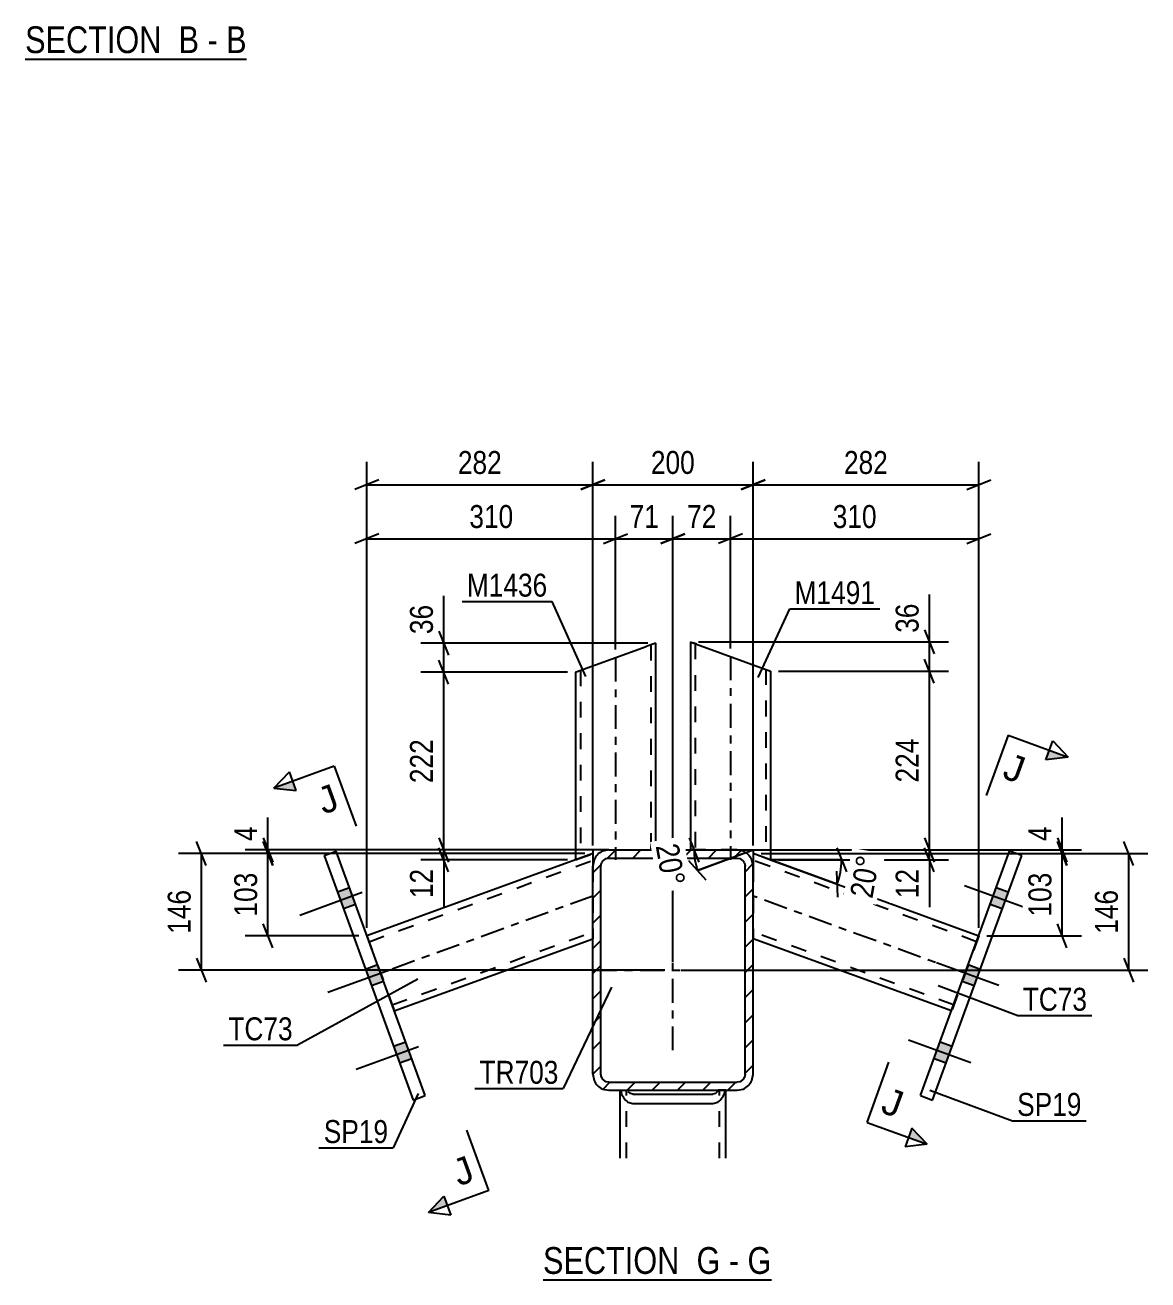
# Model space of a CAD drawing. Header units: millimetres. Extents: x -170 to 1019, y -677 to 164.
# Drawn here: x 364.2 to 504.4, y -462.5 to -305.8 of the extents above; entities that cross this region are included whole.
import ezdxf

# ---------------------------------------------------------------- set-up
doc = ezdxf.new("R2010")
doc.units = ezdxf.units.MM
doc.linetypes.add('DXK_LINE_DOT2', pattern=[3.9198, 1.9599, -1.9599])
doc.linetypes.add('DXK_LINE_DOT3', pattern=[5.9187, 2.979, -0.9799, 0.9799, -0.9799])
doc.styles.add('Arial', font='ARIAL.TTF', dxfattribs={"height": 0.2})
doc.styles.add('Arial Narrow', font='ARIALN.TTF', dxfattribs={"height": 0.2})

# ---------------------------------------------------------------- blocks, each defined once
blk = doc.blocks.new('Unknown-570387359-19 - 2317')
at = {"color": 6, "linetype": 'Continuous'}
blk.add_line((428.87, -462.48), (457.38, -462.48), dxfattribs=at)
at = {"color": 0, "linetype": 'Continuous'}
for points in [[(446.98, -461.73), (446.98, -458.23), (428.87, -458.23), (428.87, -461.73)], [(451.02, -461.73), (451.02, -458.23), (448.03, -458.23), (448.03, -461.73)], [(453.34, -461.73), (453.34, -458.23), (452.07, -458.23), (452.07, -461.73)], [(457.38, -461.73), (457.38, -458.23), (454.39, -458.23), (454.39, -461.73)]]:
    blk.add_wipeout(points, dxfattribs=at)
at = {"color": 7, "linetype": 'Continuous', "style": 'Arial Narrow'}
for s, p in [('SECTION ', (428.87, -461.73)), ('G', (448.03, -461.73)), ('G', (454.39, -461.73)), ('-', (452.07, -461.73))]:
    blk.add_text(s, height=3.34, dxfattribs=at).set_placement(p)
blk = doc.blocks.new('Unknown-570387359-13 - 6343')
at = {"color": 6, "linetype": 'Continuous'}
blk.add_line((364.22, -310.04), (391.86, -310.04), dxfattribs=at)
at = {"color": 0, "linetype": 'Continuous'}
for points in [[(382.32, -309.29), (382.32, -305.79), (364.22, -305.79), (364.22, -309.29)], [(385.93, -309.29), (385.93, -305.79), (383.37, -305.79), (383.37, -309.29)], [(388.26, -309.29), (388.26, -305.79), (386.98, -305.79), (386.98, -309.29)], [(391.86, -309.29), (391.86, -305.79), (389.31, -305.79), (389.31, -309.29)]]:
    blk.add_wipeout(points, dxfattribs=at)
at = {"color": 7, "linetype": 'Continuous', "style": 'Arial Narrow'}
for s, p in [('SECTION ', (364.22, -309.29)), ('B', (383.37, -309.29)), ('B', (389.31, -309.29)), ('-', (386.98, -309.29))]:
    blk.add_text(s, height=3.34, dxfattribs=at).set_placement(p)
blk = doc.blocks.new('Part-570387359-2412 - 2317')
at = {"color": 2, "linetype": 'Continuous'}
for p, q in [((438.48, -447.28), (438.48, -438.8)), ((438.57, -438.8), (438.6, -439.01)), ((439.51, -438.95), (439.44, -438.8)), ((439.46, -440.28), (440.08, -440.46)), ((439.77, -439.2), (439.51, -438.95)), ((440.08, -439.29), (439.77, -439.2)), ((440.08, -439.29), (450.08, -439.29)), ((450.38, -439.2), (450.08, -439.29)), ((450.08, -440.46), (450.69, -440.28)), ((450.64, -438.95), (450.38, -439.2)), ((450.71, -438.8), (450.64, -438.95)), ((451.55, -439.01), (451.58, -438.8)), ((451.68, -447.28), (451.68, -438.8)), ((440.08, -440.46), (450.08, -440.46))]:
    blk.add_line(p, q, dxfattribs=at)
at = {"color": 7, "linetype": 'DXK_LINE_DOT2'}
for p, q in [((438.48, -438.8), (438.57, -438.8)), ((438.57, -438.8), (439.44, -438.8)), ((439.28, -447.28), (439.28, -438.8)), ((451.68, -438.8), (450.71, -438.8)), ((450.88, -447.28), (450.88, -438.8))]:
    blk.add_line(p, q, dxfattribs=at)
at = {"color": 2, "linetype": 'Continuous'}
for centre, start, end in [((440.67, -438.52), 193.2949, 235.5336), ((449.48, -438.52), 304.4664, 346.7051)]:
    blk.add_arc(centre, 2.13, start, end, dxfattribs=at)
blk = doc.blocks.new('Part-570387359-2361 - 2317')
at = {"color": 2, "linetype": 'Continuous'}
for p, q in [((432.93, -410.02), (406.88, -419.5)), ((435.08, -409.24), (435.08, -410.8)), ((410.3, -428.9), (435.08, -419.88))]:
    blk.add_line(p, q, dxfattribs=at)
at = {"color": 7, "linetype": 'DXK_LINE_DOT2'}
for p, q in [((407.16, -420.25), (435.08, -410.09)), ((432.93, -410.02), (435.08, -409.24)), ((435.08, -410.8), (435.08, -419.88)), ((406.88, -419.5), (410.3, -428.9)), ((410.03, -428.15), (435.08, -419.03))]:
    blk.add_line(p, q, dxfattribs=at)
at = {"color": 7, "linetype": 'DXK_LINE_DOT3'}
blk.add_line((435.08, -414.56), (408.59, -424.2), dxfattribs=at)
blk = doc.blocks.new('Part-570387359-2330 - 2317')
at = {"color": 2, "linetype": 'Continuous'}
for p, q in [((401.53, -409.48), (403.04, -408.93)), ((414.15, -439.47), (403.04, -408.93)), ((401.53, -409.48), (412.65, -440.02)), ((412.65, -440.02), (414.15, -439.47))]:
    blk.add_line(p, q, dxfattribs=at)
blk = doc.blocks.new('Part-570387359-2387 - 2317')
at = {"color": 2, "linetype": 'Continuous'}
for p, q in [((476, -439.47), (487.11, -408.93)), ((488.62, -409.48), (487.11, -408.93)), ((477.5, -440.02), (488.62, -409.48)), ((476, -439.47), (477.5, -440.02))]:
    blk.add_line(p, q, dxfattribs=at)
blk = doc.blocks.new('Bolt-570387359-2331 - 2317')
at = {"linetype": 'Continuous'}
for points in [[(405.47, -415.6), (404.71, -413.53), (403.21, -414.08), (403.96, -416.15)], [(405.47, -415.6), (404.71, -413.53), (403.21, -414.08), (403.96, -416.15)], [(405.47, -415.6), (404.71, -413.53), (403.21, -414.08), (403.96, -416.15)], [(408.97, -425.23), (408.22, -423.16), (406.71, -423.71), (407.47, -425.78)], [(408.97, -425.23), (408.22, -423.16), (406.71, -423.71), (407.47, -425.78)], [(412.48, -434.86), (411.72, -432.8), (410.22, -433.34), (410.97, -435.41)], [(412.48, -434.86), (411.72, -432.8), (410.22, -433.34), (410.97, -435.41)], [(412.48, -434.86), (411.72, -432.8), (410.22, -433.34), (410.97, -435.41)]]:
    blk.add_hatch(color=1, dxfattribs=at).paths.add_polyline_path(points)
at = {"color": 1, "linetype": 'Continuous'}
for p, q in [((404.71, -413.53), (403.21, -414.08)), ((404.71, -413.53), (403.21, -414.08)), ((404.71, -413.53), (403.21, -414.08)), ((406.31, -414.12), (398.51, -416.96)), ((406.31, -414.12), (398.51, -416.96)), ((406.31, -414.12), (398.51, -416.96)), ((405.47, -415.6), (403.96, -416.15)), ((405.47, -415.6), (403.96, -416.15)), ((405.47, -415.6), (403.96, -416.15)), ((409.82, -423.75), (402.02, -426.59)), ((409.82, -423.75), (402.02, -426.59)), ((408.22, -423.16), (406.71, -423.71)), ((408.22, -423.16), (406.71, -423.71)), ((408.97, -425.23), (407.47, -425.78)), ((408.97, -425.23), (407.47, -425.78)), ((413.32, -433.39), (405.52, -436.22)), ((413.32, -433.39), (405.52, -436.22)), ((413.32, -433.39), (405.52, -436.22)), ((411.72, -432.8), (410.22, -433.34)), ((411.72, -432.8), (410.22, -433.34)), ((411.72, -432.8), (410.22, -433.34)), ((412.48, -434.86), (410.97, -435.41)), ((412.48, -434.86), (410.97, -435.41)), ((412.48, -434.86), (410.97, -435.41))]:
    blk.add_line(p, q, dxfattribs=at)
blk = doc.blocks.new('Part-570387359-2516 - 2317')
at = {"color": 2, "linetype": 'Continuous'}
for p, q in [((447.27, -382.81), (447.27, -408.8)), ((447.27, -382.81), (447.37, -382.84)), ((447.37, -382.84), (448.02, -383.08)), ((448.02, -383.08), (457.27, -386.45)), ((457.27, -386.45), (457.27, -410.04)), ((453.08, -408.8), (455.08, -408.8)), ((455.08, -408.8), (455.08, -409.24)), ((457.18, -410.01), (455.08, -409.24)), ((457.27, -410.04), (457.18, -410.01))]:
    blk.add_line(p, q, dxfattribs=at)
at = {"color": 7, "linetype": 'DXK_LINE_DOT2'}
for p, q in [((447.27, -382.81), (447.27, -382.81)), ((448.02, -383.08), (447.63, -382.93)), ((447.87, -383.03), (447.87, -408.8)), ((447.87, -383.03), (447.92, -383.04)), ((456.67, -386.23), (456.67, -409.82)), ((453.08, -408.8), (447.27, -408.8))]:
    blk.add_line(p, q, dxfattribs=at)
at = {"color": 7, "linetype": 'DXK_LINE_DOT3'}
blk.add_line((452.27, -384.63), (452.27, -410.04), dxfattribs=at)
blk = doc.blocks.new('Part-570387359-2392 - 2317')
at = {"color": 2, "linetype": 'Continuous'}
for p, q in [((455.08, -409.24), (455.08, -410.8)), ((457.27, -410.04), (483.27, -419.5)), ((479.85, -428.9), (455.08, -419.88))]:
    blk.add_line(p, q, dxfattribs=at)
at = {"color": 7, "linetype": 'DXK_LINE_DOT2'}
for p, q in [((457.27, -410.04), (455.08, -409.24)), ((455.08, -409.24), (455.08, -409.74)), ((482.99, -420.25), (455.08, -410.09)), ((455.08, -410.8), (455.08, -419.88)), ((480.12, -428.15), (455.08, -419.03)), ((483.27, -419.5), (479.85, -428.9))]:
    blk.add_line(p, q, dxfattribs=at)
at = {"color": 7, "linetype": 'DXK_LINE_DOT3'}
blk.add_line((481.56, -424.2), (455.08, -414.56), dxfattribs=at)
blk = doc.blocks.new('Part-570387359-2481 - 2317')
at = {"linetype": 'Continuous'}
h = blk.add_hatch(dxfattribs=at)
h.set_pattern_fill('', scale=0.7, style=0, pattern_type=0)
h.set_pattern_definition([(45, (435.0753, -436.8037), (-1.57154, 1.57154), [])])
h.paths.add_polyline_path([(435.08, -410.8), (435.08, -436.8), (435.23, -437.57), (435.66, -438.22), (436.31, -438.65), (437.08, -438.8), (453.08, -438.8), (453.84, -438.65), (454.49, -438.22), (454.92, -437.57), (455.08, -436.8), (455.08, -410.8), (454.92, -410.04), (454.49, -409.39), (453.84, -408.96), (453.08, -408.8), (437.08, -408.8), (436.31, -408.96), (435.66, -409.39), (435.23, -410.04)])
h.paths.add_polyline_path([(436.37, -410.1), (436.69, -409.88), (437.08, -409.8), (453.08, -409.8), (453.46, -409.88), (453.78, -410.1), (454, -410.42), (454.08, -410.8), (454.08, -436.8), (454, -437.19), (453.78, -437.51), (453.46, -437.73), (453.08, -437.8), (437.08, -437.8), (436.69, -437.73), (436.37, -437.51), (436.15, -437.19), (436.08, -436.8), (436.08, -410.8), (436.15, -410.42)])
at = {"color": 2, "linetype": 'Continuous'}
for p, q in [((437.08, -408.8), (436.31, -408.96)), ((437.08, -408.8), (453.08, -408.8)), ((453.84, -408.96), (453.08, -408.8)), ((435.23, -410.04), (435.08, -410.8)), ((436.08, -410.8), (436.15, -410.42)), ((436.69, -409.88), (437.08, -409.8)), ((437.08, -409.8), (453.08, -409.8)), ((453.08, -409.8), (453.46, -409.88)), ((454, -410.42), (454.08, -410.8)), ((455.08, -410.8), (454.92, -410.04)), ((435.08, -436.8), (435.08, -410.8)), ((436.08, -436.8), (436.08, -410.8)), ((454.08, -436.8), (454.08, -410.8)), ((455.08, -436.8), (455.08, -410.8)), ((435.08, -436.8), (435.23, -437.57)), ((436.15, -437.19), (436.08, -436.8)), ((454.08, -436.8), (454, -437.19)), ((454.92, -437.57), (455.08, -436.8)), ((436.31, -438.65), (437.08, -438.8)), ((437.08, -437.8), (436.69, -437.73)), ((437.08, -437.8), (453.08, -437.8)), ((453.46, -437.73), (453.08, -437.8)), ((453.08, -438.8), (453.84, -438.65)), ((437.08, -438.8), (453.08, -438.8))]:
    blk.add_line(p, q, dxfattribs=at)
at = {"color": 7, "linetype": 'DXK_LINE_DOT3'}
for p, q in [((445.08, -433.8), (445.08, -413.8)), ((435.08, -423.8), (455.08, -423.8))]:
    blk.add_line(p, q, dxfattribs=at)
at = {"color": 2, "linetype": 'Continuous'}
for centre, radius, start, end in [((437.08, -410.8), 2, 112.5, 157.5), ((453.08, -410.8), 2, 22.5, 67.5), ((437.08, -410.8), 1, 112.5, 157.5), ((453.08, -410.8), 1, 22.5, 67.5), ((437.08, -436.8), 2, 202.5, 247.5), ((437.08, -436.8), 1, 202.5, 247.5), ((453.08, -436.8), 1, 292.5, 337.5), ((453.08, -436.8), 2, 292.5, 337.5)]:
    blk.add_arc(centre, radius, start, end, dxfattribs=at)
blk = doc.blocks.new('Bolt-570387359-2486 - 2317')
at = {"linetype": 'Continuous'}
for points in [[(486.19, -416.15), (486.94, -414.08), (485.44, -413.53), (484.69, -415.6)], [(486.19, -416.15), (486.94, -414.08), (485.44, -413.53), (484.69, -415.6)], [(486.19, -416.15), (486.94, -414.08), (485.44, -413.53), (484.69, -415.6)], [(482.68, -425.78), (483.44, -423.71), (481.93, -423.16), (481.18, -425.23)], [(482.68, -425.78), (483.44, -423.71), (481.93, -423.16), (481.18, -425.23)], [(479.18, -435.41), (479.93, -433.34), (478.43, -432.8), (477.67, -434.86)], [(479.18, -435.41), (479.93, -433.34), (478.43, -432.8), (477.67, -434.86)], [(479.18, -435.41), (479.93, -433.34), (478.43, -432.8), (477.67, -434.86)]]:
    blk.add_hatch(color=1, dxfattribs=at).paths.add_polyline_path(points)
at = {"color": 1, "linetype": 'Continuous'}
for p, q in [((489.29, -416.11), (481.49, -413.27)), ((489.29, -416.11), (481.49, -413.27)), ((489.29, -416.11), (481.49, -413.27)), ((486.94, -414.08), (485.44, -413.53)), ((486.94, -414.08), (485.44, -413.53)), ((486.94, -414.08), (485.44, -413.53)), ((486.19, -416.15), (484.69, -415.6)), ((486.19, -416.15), (484.69, -415.6)), ((486.19, -416.15), (484.69, -415.6)), ((485.78, -425.74), (477.99, -422.9)), ((485.78, -425.74), (477.99, -422.9)), ((483.44, -423.71), (481.93, -423.16)), ((483.44, -423.71), (481.93, -423.16)), ((482.68, -425.78), (481.18, -425.23)), ((482.68, -425.78), (481.18, -425.23)), ((482.28, -435.37), (474.48, -432.53)), ((482.28, -435.37), (474.48, -432.53)), ((482.28, -435.37), (474.48, -432.53)), ((479.93, -433.34), (478.43, -432.8)), ((479.93, -433.34), (478.43, -432.8)), ((479.93, -433.34), (478.43, -432.8)), ((479.18, -435.41), (477.67, -434.86)), ((479.18, -435.41), (477.67, -434.86)), ((479.18, -435.41), (477.67, -434.86))]:
    blk.add_line(p, q, dxfattribs=at)
blk = doc.blocks.new('Part-570387359-2509 - 2317')
at = {"color": 2, "linetype": 'Continuous'}
for p, q in [((433.02, -386.57), (441.73, -383.4)), ((442.93, -382.97), (441.73, -383.4)), ((442.93, -408.8), (442.93, -382.97)), ((432.93, -386.61), (433.02, -386.57)), ((432.93, -386.61), (432.93, -410.02)), ((437.08, -408.8), (435.08, -408.8)), ((435.08, -408.8), (435.08, -409.24)), ((435.08, -409.24), (432.93, -410.02))]:
    blk.add_line(p, q, dxfattribs=at)
at = {"color": 7, "linetype": 'DXK_LINE_DOT2'}
for p, q in [((442.33, -383.18), (442.33, -408.8)), ((433.53, -386.39), (433.58, -386.37)), ((433.53, -386.39), (433.53, -409.8)), ((437.08, -408.8), (442.93, -408.8))]:
    blk.add_line(p, q, dxfattribs=at)
at = {"color": 7, "linetype": 'DXK_LINE_DOT3'}
blk.add_line((437.93, -384.79), (437.93, -410.02), dxfattribs=at)
blk = doc.blocks.new('StraightDimension-570387359-2540 - 2317')
at = {"color": 7, "linetype": 'Continuous'}
for p, q in [((477.7, -387.95), (476.5, -384.95)), ((458.27, -386.45), (479.5, -386.45)), ((477.1, -408.8), (477.1, -386.45)), ((476.5, -407.3), (477.7, -410.3)), ((453.68, -408.8), (479.5, -408.8))]:
    blk.add_line(p, q, dxfattribs=at)
at = {"color": 0}
blk.add_wipeout([(476.35, -394.28), (472.15, -394.28), (472.15, -400.97), (476.35, -400.97)], dxfattribs=at)
at = {"color": 3, "style": 'Arial Narrow'}
blk.add_text('224', height=2.863, rotation=90.0002, dxfattribs=at).set_placement((475.75, -400.37))
blk = doc.blocks.new('StraightDimension-570387359-2832 - 2317')
at = {"color": 7, "linetype": 'Continuous'}
for p, q in [((415.87, -381.47), (417.07, -384.47)), ((441.93, -382.97), (413.62, -382.97)), ((416.47, -386.61), (416.47, -382.97)), ((417.07, -388.11), (415.87, -385.11)), ((431.91, -386.61), (413.62, -386.61))]:
    blk.add_line(p, q, dxfattribs=at)
at = {"color": 0}
blk.add_wipeout([(415.72, -377.58), (411.52, -377.58), (411.52, -382.44), (415.72, -382.44)], dxfattribs=at)
at = {"color": 7, "linetype": 'Continuous'}
blk.add_line((416.47, -382.97), (416.47, -377.06), dxfattribs=at)
blk.add_line((416.47, -382.97), (416.47, -377.06), dxfattribs=at)
at = {"color": 3, "style": 'Arial Narrow'}
blk.add_text('36', height=2.863, rotation=90.0002, dxfattribs=at).set_placement((415.12, -381.84))
blk = doc.blocks.new('StraightDimension-570387359-2788 - 2317')
at = {"color": 7, "linetype": 'Continuous'}
for p, q in [((415.87, -407.3), (417.07, -410.3)), ((436.48, -408.8), (413.62, -408.8)), ((417.07, -411.53), (415.87, -408.53)), ((416.47, -410.03), (416.47, -408.8)), ((431.91, -410.03), (413.62, -410.03))]:
    blk.add_line(p, q, dxfattribs=at)
at = {"color": 0}
blk.add_wipeout([(415.72, -410.55), (411.52, -410.55), (411.52, -415.41), (415.72, -415.41)], dxfattribs=at)
at = {"color": 7, "linetype": 'Continuous'}
blk.add_line((416.47, -410.03), (416.47, -415.93), dxfattribs=at)
blk.add_line((416.47, -410.03), (416.47, -415.93), dxfattribs=at)
at = {"color": 3, "style": 'Arial Narrow'}
blk.add_text('12', height=2.863, rotation=90.0002, dxfattribs=at).set_placement((415.12, -414.81))
blk = doc.blocks.new('StraightDimension-570387359-2762 - 2317')
at = {"color": 7, "linetype": 'Continuous'}
for p, q in [((445.08, -422.8), (445.08, -367.09)), ((452.27, -383.63), (452.27, -367.09)), ((443.58, -370.54), (446.58, -369.34)), ((453.77, -369.34), (450.77, -370.54)), ((445.08, -369.94), (452.27, -369.94))]:
    blk.add_line(p, q, dxfattribs=at)
at = {"color": 0}
blk.add_wipeout([(451.1, -369.19), (451.1, -364.99), (446.25, -364.99), (446.25, -369.19)], dxfattribs=at)
at = {"color": 3, "style": 'Arial Narrow'}
blk.add_text('72', height=2.863, dxfattribs=at).set_placement((446.85, -368.59))
blk = doc.blocks.new('StraightDimension-570387359-19655 - 2317')
at = {"color": 7, "linetype": 'Continuous'}
for p, q in [((493.07, -407.74), (494.27, -410.74)), ((456.08, -409.24), (496.07, -409.24)), ((493.67, -419.5), (493.67, -409.24)), ((494.27, -421), (493.07, -418)), ((484.27, -419.5), (496.07, -419.5))]:
    blk.add_line(p, q, dxfattribs=at)
at = {"color": 0}
blk.add_wipeout([(492.92, -411.03), (488.72, -411.03), (488.72, -417.71), (492.92, -417.71)], dxfattribs=at)
at = {"color": 3, "style": 'Arial Narrow'}
blk.add_text('103', height=2.863, rotation=90.0002, dxfattribs=at).set_placement((492.32, -417.11))
blk = doc.blocks.new('StraightDimension-570387359-19654 - 2317')
at = {"color": 7, "linetype": 'Continuous'}
for p, q in [((493.07, -407.3), (494.27, -410.3)), ((453.68, -408.8), (496.07, -408.8)), ((494.27, -410.74), (493.07, -407.74)), ((493.67, -409.24), (493.67, -408.8)), ((456.08, -409.24), (496.07, -409.24))]:
    blk.add_line(p, q, dxfattribs=at)
at = {"color": 0}
blk.add_wipeout([(492.92, -405.25), (488.72, -405.25), (488.72, -408.28), (492.92, -408.28)], dxfattribs=at)
at = {"color": 7, "linetype": 'Continuous'}
blk.add_line((493.67, -408.8), (493.67, -404.73), dxfattribs=at)
blk.add_line((493.67, -408.8), (493.67, -404.73), dxfattribs=at)
at = {"color": 3, "style": 'Arial Narrow'}
blk.add_text('4', height=2.86, rotation=90.0002, dxfattribs=at).set_placement((492.32, -407.68))
blk = doc.blocks.new('StraightDimension-570387359-2808 - 2317')
at = {"color": 7, "linetype": 'Continuous'}
for p, q in [((417.07, -388.11), (415.87, -385.11)), ((431.91, -386.61), (413.62, -386.61)), ((416.47, -408.8), (416.47, -386.61)), ((415.87, -407.3), (417.07, -410.3)), ((436.48, -408.8), (413.62, -408.8))]:
    blk.add_line(p, q, dxfattribs=at)
at = {"color": 0}
blk.add_wipeout([(415.72, -394.37), (411.52, -394.37), (411.52, -401.05), (415.72, -401.05)], dxfattribs=at)
at = {"color": 3, "style": 'Arial Narrow'}
blk.add_text('222', height=2.863, rotation=90.0002, dxfattribs=at).set_placement((415.12, -400.45))
blk = doc.blocks.new('StraightDimension-570387359-2744 - 2317')
at = {"color": 7, "linetype": 'Continuous'}
for p, q in [((437.93, -383.78), (437.93, -367.09)), ((445.08, -422.8), (445.08, -367.09)), ((436.43, -370.54), (439.43, -369.34)), ((446.58, -369.34), (443.58, -370.54)), ((437.93, -369.94), (445.08, -369.94))]:
    blk.add_line(p, q, dxfattribs=at)
at = {"color": 0}
blk.add_wipeout([(443.93, -369.19), (443.93, -364.99), (439.07, -364.99), (439.07, -369.19)], dxfattribs=at)
at = {"color": 3, "style": 'Arial Narrow'}
blk.add_text('71', height=2.863, dxfattribs=at).set_placement((439.67, -368.59))
blk = doc.blocks.new('StraightDimension-570387359-19690 - 2317')
at = {"color": 7, "linetype": 'Continuous'}
for p, q in [((386.83, -410.74), (385.63, -407.74)), ((434.08, -409.24), (383.38, -409.24)), ((386.23, -423.8), (386.23, -409.24)), ((385.63, -422.3), (386.83, -425.3)), ((444.08, -423.8), (383.38, -423.8))]:
    blk.add_line(p, q, dxfattribs=at)
at = {"color": 0}
blk.add_wipeout([(385.48, -413.18), (381.28, -413.18), (381.28, -419.86), (385.48, -419.86)], dxfattribs=at)
at = {"color": 3, "style": 'Arial Narrow'}
blk.add_text('146', height=2.863, rotation=90.0002, dxfattribs=at).set_placement((384.88, -419.26))
blk = doc.blocks.new('StraightDimension-570387359-2519 - 2317')
at = {"color": 7, "linetype": 'Continuous'}
for p, q in [((476.5, -407.3), (477.7, -410.3)), ((453.68, -408.8), (479.5, -408.8)), ((477.7, -411.54), (476.5, -408.54)), ((477.1, -410.04), (477.1, -408.8)), ((458.27, -410.04), (479.5, -410.04))]:
    blk.add_line(p, q, dxfattribs=at)
at = {"color": 0}
blk.add_wipeout([(476.35, -410.56), (472.15, -410.56), (472.15, -415.42), (476.35, -415.42)], dxfattribs=at)
at = {"color": 7, "linetype": 'Continuous'}
blk.add_line((477.1, -410.04), (477.1, -415.95), dxfattribs=at)
blk.add_line((477.1, -410.04), (477.1, -415.95), dxfattribs=at)
at = {"color": 3, "style": 'Arial Narrow'}
blk.add_text('12', height=2.863, rotation=90.0002, dxfattribs=at).set_placement((475.75, -414.82))
blk = doc.blocks.new('StraightDimension-570387359-2629 - 2317')
at = {"color": 7, "linetype": 'Continuous'}
for p, q in [((393.93, -407.3), (395.13, -410.3)), ((436.48, -408.8), (391.68, -408.8)), ((395.13, -410.74), (393.93, -407.74)), ((394.53, -409.24), (394.53, -408.8)), ((434.08, -409.24), (391.68, -409.24))]:
    blk.add_line(p, q, dxfattribs=at)
at = {"color": 0}
blk.add_wipeout([(393.78, -405.25), (389.58, -405.25), (389.58, -408.28), (393.78, -408.28)], dxfattribs=at)
at = {"color": 7, "linetype": 'Continuous'}
blk.add_line((394.53, -408.8), (394.53, -404.73), dxfattribs=at)
blk.add_line((394.53, -408.8), (394.53, -404.73), dxfattribs=at)
at = {"color": 3, "style": 'Arial Narrow'}
blk.add_text('4', height=2.86, rotation=90.0002, dxfattribs=at).set_placement((393.18, -407.68))
blk = doc.blocks.new('StraightDimension-570387359-2565 - 2317')
at = {"color": 7, "linetype": 'Continuous'}
for p, q in [((476.5, -381.31), (477.7, -384.31)), ((448.27, -382.81), (479.5, -382.81)), ((477.1, -386.45), (477.1, -382.81)), ((477.7, -387.95), (476.5, -384.95)), ((458.27, -386.45), (479.5, -386.45))]:
    blk.add_line(p, q, dxfattribs=at)
at = {"color": 0}
blk.add_wipeout([(476.35, -377.43), (472.15, -377.43), (472.15, -382.28), (476.35, -382.28)], dxfattribs=at)
at = {"color": 7, "linetype": 'Continuous'}
blk.add_line((477.1, -382.81), (477.1, -376.9), dxfattribs=at)
blk.add_line((477.1, -382.81), (477.1, -376.9), dxfattribs=at)
at = {"color": 3, "style": 'Arial Narrow'}
blk.add_text('36', height=2.863, rotation=90.0002, dxfattribs=at).set_placement((475.75, -381.68))
blk = doc.blocks.new('StraightDimension-570387359-2778 - 2317')
at = {"color": 7, "linetype": 'Continuous'}
for p, q in [((452.27, -383.63), (452.27, -367.09)), ((483.27, -418.5), (483.27, -367.09)), ((453.77, -369.34), (450.77, -370.54)), ((481.77, -370.54), (484.77, -369.34)), ((452.27, -369.94), (483.27, -369.94))]:
    blk.add_line(p, q, dxfattribs=at)
at = {"color": 0}
blk.add_wipeout([(471.11, -369.19), (471.11, -364.99), (464.43, -364.99), (464.43, -369.19)], dxfattribs=at)
at = {"color": 3, "style": 'Arial Narrow'}
blk.add_text('310', height=2.863, dxfattribs=at).set_placement((465.03, -368.59))
blk = doc.blocks.new('StraightDimension-570387359-2586 - 2317')
at = {"color": 7, "linetype": 'Continuous'}
for p, q in [((455.08, -408.24), (455.08, -360.34)), ((483.27, -418.5), (483.27, -360.34)), ((456.58, -362.59), (453.58, -363.79)), ((455.08, -363.19), (483.27, -363.19)), ((481.77, -363.79), (484.77, -362.59))]:
    blk.add_line(p, q, dxfattribs=at)
at = {"color": 0}
blk.add_wipeout([(472.51, -362.44), (472.51, -358.24), (465.83, -358.24), (465.83, -362.44)], dxfattribs=at)
at = {"color": 3, "style": 'Arial Narrow'}
blk.add_text('282', height=2.863, dxfattribs=at).set_placement((466.43, -361.84))
blk = doc.blocks.new('StraightDimension-570387359-2599 - 2317')
at = {"color": 7, "linetype": 'Continuous'}
for p, q in [((435.08, -408.24), (435.08, -360.34)), ((455.08, -408.24), (455.08, -360.34)), ((436.58, -362.59), (433.58, -363.79)), ((435.08, -363.19), (455.08, -363.19)), ((453.58, -363.79), (456.58, -362.59))]:
    blk.add_line(p, q, dxfattribs=at)
at = {"color": 0}
blk.add_wipeout([(448.42, -362.44), (448.42, -358.24), (441.73, -358.24), (441.73, -362.44)], dxfattribs=at)
at = {"color": 3, "style": 'Arial Narrow'}
blk.add_text('200', height=2.863, dxfattribs=at).set_placement((442.33, -361.84))
blk = doc.blocks.new('StraightDimension-570387359-2615 - 2317')
at = {"color": 7, "linetype": 'Continuous'}
for p, q in [((406.88, -418.5), (406.88, -360.34)), ((435.08, -408.24), (435.08, -360.34)), ((408.38, -362.59), (405.38, -363.79)), ((406.88, -363.19), (435.08, -363.19)), ((433.58, -363.79), (436.58, -362.59))]:
    blk.add_line(p, q, dxfattribs=at)
at = {"color": 0}
blk.add_wipeout([(424.32, -362.44), (424.32, -358.24), (417.64, -358.24), (417.64, -362.44)], dxfattribs=at)
at = {"color": 3, "style": 'Arial Narrow'}
blk.add_text('282', height=2.863, dxfattribs=at).set_placement((418.24, -361.84))
blk = doc.blocks.new('StraightDimension-570387359-2648 - 2317')
at = {"color": 7, "linetype": 'Continuous'}
for p, q in [((393.93, -407.74), (395.13, -410.74)), ((434.08, -409.24), (391.68, -409.24)), ((394.53, -419.5), (394.53, -409.24)), ((395.13, -421), (393.93, -418)), ((405.88, -419.5), (391.68, -419.5))]:
    blk.add_line(p, q, dxfattribs=at)
at = {"color": 0}
blk.add_wipeout([(393.78, -411.03), (389.58, -411.03), (389.58, -417.71), (393.78, -417.71)], dxfattribs=at)
at = {"color": 3, "style": 'Arial Narrow'}
blk.add_text('103', height=2.863, rotation=90.0002, dxfattribs=at).set_placement((393.18, -417.11))
blk = doc.blocks.new('AngleDimension-570387359-2702 - 2317')
at = {"color": 7, "linetype": 'Continuous'}
for p, q in [((447.1, -407.3), (448.3, -410.3)), ((447.7, -408.8), (455.08, -408.8)), ((448.15, -411.35), (455.08, -408.8)), ((449.23, -412.55), (447.07, -410.15)), ((454.14, -409.15), (448.15, -411.35))]:
    blk.add_line(p, q, dxfattribs=at)
blk.add_arc((455.08, -408.8), 7.37, 180, 200.1707, dxfattribs=at)
at = {"color": 0}
blk.add_wipeout([(443.36, -414.17), (447.49, -413.43), (446.36, -407.07), (442.23, -407.81)], dxfattribs=at)
at = {"color": 3, "style": 'Arial Narrow'}
blk.add_text('20°', height=2.863, rotation=-79.9162, dxfattribs=at).set_placement((442.92, -408.29))
blk = doc.blocks.new('AngleDimension-570387359-2715 - 2317')
at = {"color": 7, "linetype": 'Continuous'}
for p, q in [((465.53, -408.54), (466.73, -411.54)), ((466.13, -410.04), (457.27, -410.04)), ((465.6, -413.07), (457.27, -410.04)), ((458.21, -410.38), (465.6, -413.07)), ((465.65, -414.68), (465.55, -411.45))]:
    blk.add_line(p, q, dxfattribs=at)
blk.add_arc((457.27, -410.04), 8.86, 340, 360, dxfattribs=at)
at = {"color": 0}
blk.add_wipeout([(471.58, -409.28), (467.45, -408.55), (466.32, -414.91), (470.46, -415.64)], dxfattribs=at)
at = {"color": 3, "style": 'Arial Narrow'}
blk.add_text('20°', height=2.863, rotation=80.0021, dxfattribs=at).set_placement((469.97, -414.95))
blk = doc.blocks.new('StraightDimension-570387359-2733 - 2317')
at = {"color": 7, "linetype": 'Continuous'}
for p, q in [((406.88, -418.5), (406.88, -367.09)), ((437.93, -383.78), (437.93, -367.09)), ((408.38, -369.34), (405.38, -370.54)), ((436.43, -370.54), (439.43, -369.34)), ((406.88, -369.94), (437.93, -369.94))]:
    blk.add_line(p, q, dxfattribs=at)
at = {"color": 0}
blk.add_wipeout([(425.75, -369.19), (425.75, -364.99), (419.07, -364.99), (419.07, -369.19)], dxfattribs=at)
at = {"color": 3, "style": 'Arial Narrow'}
blk.add_text('310', height=2.863, dxfattribs=at).set_placement((419.67, -368.59))
blk = doc.blocks.new('StraightDimension-570387359-19742 - 2317')
at = {"color": 7, "linetype": 'Continuous'}
for p, q in [((502.57, -410.74), (501.37, -407.74)), ((456.08, -409.24), (504.37, -409.24)), ((501.97, -423.8), (501.97, -409.24)), ((501.37, -422.3), (502.57, -425.3)), ((446.08, -423.8), (504.37, -423.8))]:
    blk.add_line(p, q, dxfattribs=at)
at = {"color": 0}
blk.add_wipeout([(501.22, -413.18), (497.02, -413.18), (497.02, -419.86), (501.22, -419.86)], dxfattribs=at)
at = {"color": 3, "style": 'Arial Narrow'}
blk.add_text('146', height=2.863, rotation=90.0002, dxfattribs=at).set_placement((500.62, -419.26))
blk = doc.blocks.new('Mark-570387359-2326 - 2317')
at = {"color": 0}
blk.add_wipeout([(409.54, -445.39), (409.54, -442.39), (401.5, -442.39), (401.5, -445.39)], dxfattribs=at)
blk.add_wipeout([(409.54, -445.39), (409.54, -442.39), (401.5, -442.39), (401.5, -445.39)], dxfattribs=at)
at = {"color": 30, "linetype": 'Continuous'}
for p in [(413.27, -439.19), (400.9, -445.99)]:
    blk.add_line(p, (410.14, -445.99), dxfattribs=at)
at = {"color": 3, "style": 'Arial Narrow'}
blk.add_text('SP19', height=2.863, dxfattribs=at).set_placement((401.5, -445.39))
blk = doc.blocks.new('Mark-570387359-2357 - 2317')
at = {"color": 0}
blk.add_wipeout([(397.63, -432.56), (397.63, -429.56), (389.59, -429.56), (389.59, -432.56)], dxfattribs=at)
blk.add_wipeout([(397.63, -432.56), (397.63, -429.56), (389.59, -429.56), (389.59, -432.56)], dxfattribs=at)
at = {"color": 30, "linetype": 'Continuous'}
for p in [(413.23, -424.92), (388.99, -433.16)]:
    blk.add_line(p, (398.23, -433.16), dxfattribs=at)
at = {"color": 3, "style": 'Arial Narrow'}
blk.add_text('TC73', height=2.863, dxfattribs=at).set_placement((389.59, -432.56))
blk = doc.blocks.new('Mark-570387359-2383 - 2317')
at = {"color": 0}
blk.add_wipeout([(496.08, -442), (496.08, -439), (488.05, -439), (488.05, -442)], dxfattribs=at)
blk.add_wipeout([(496.08, -442), (496.08, -439), (488.05, -439), (488.05, -442)], dxfattribs=at)
at = {"color": 30, "linetype": 'Continuous'}
for p, q in [((477.16, -438.8), (487.45, -442.6)), ((487.45, -442.6), (496.68, -442.6))]:
    blk.add_line(p, q, dxfattribs=at)
at = {"color": 3, "style": 'Arial Narrow'}
blk.add_text('SP19', height=2.863, dxfattribs=at).set_placement((488.05, -442))
blk = doc.blocks.new('Mark-570387359-2388 - 2317')
at = {"color": 0}
blk.add_wipeout([(496.79, -428.87), (496.79, -425.87), (488.75, -425.87), (488.75, -428.87)], dxfattribs=at)
blk.add_wipeout([(496.79, -428.87), (496.79, -425.87), (488.75, -425.87), (488.75, -428.87)], dxfattribs=at)
at = {"color": 30, "linetype": 'Continuous'}
for p, q in [((478.19, -425.72), (488.15, -429.47)), ((488.15, -429.47), (497.39, -429.47))]:
    blk.add_line(p, q, dxfattribs=at)
at = {"color": 3, "style": 'Arial Narrow'}
blk.add_text('TC73', height=2.863, dxfattribs=at).set_placement((488.75, -428.87))
blk = doc.blocks.new('Mark-570387359-2477 - 2317')
at = {"color": 0}
blk.add_wipeout([(430.8, -437.99), (430.8, -434.99), (420.94, -434.99), (420.94, -437.99)], dxfattribs=at)
blk.add_wipeout([(430.8, -437.99), (430.8, -434.99), (420.94, -434.99), (420.94, -437.99)], dxfattribs=at)
at = {"color": 30, "linetype": 'Continuous'}
for p in [(437.43, -425.92), (420.34, -438.59)]:
    blk.add_line(p, (431.4, -438.59), dxfattribs=at)
at = {"color": 3, "style": 'Arial Narrow'}
blk.add_text('TR703', height=2.863, dxfattribs=at).set_placement((420.94, -437.99))
blk = doc.blocks.new('Mark-570387359-2505 - 2317')
at = {"color": 0}
blk.add_wipeout([(429.41, -377.16), (429.41, -374.16), (419.36, -374.16), (419.36, -377.16)], dxfattribs=at)
blk.add_wipeout([(429.41, -377.16), (429.41, -374.16), (419.36, -374.16), (419.36, -377.16)], dxfattribs=at)
at = {"color": 30, "linetype": 'Continuous'}
for p in [(418.76, -377.76), (434.22, -387.14)]:
    blk.add_line(p, (430.01, -377.76), dxfattribs=at)
at = {"color": 3, "style": 'Arial Narrow'}
blk.add_text('M1436', height=2.863, dxfattribs=at).set_placement((419.36, -377.16))
blk = doc.blocks.new('SectionMark-570387359-2875 - 2317')
at = {"linetype": 'Continuous'}
for points in [[(397.63, -400.21), (398.06, -401.38), (395.28, -401.06)], [(416.49, -452.03), (416.92, -453.2), (414.57, -454.06)]]:
    blk.add_hatch(color=6, dxfattribs=at).paths.add_polyline_path(points)
at = {"color": 6, "linetype": 'Continuous'}
for p, q in [((395.28, -401.06), (397.2, -399.03)), ((398.06, -401.38), (397.2, -399.03)), ((395.28, -401.06), (398.06, -401.38)), ((414.57, -454.06), (416.49, -452.03)), ((416.49, -452.03), (417.34, -454.38)), ((417.34, -454.38), (414.57, -454.06))]:
    blk.add_line(p, q, dxfattribs=at)
at = {"color": 0, "linetype": 'Continuous'}
for points in [[(403.65, -403.6), (402.45, -400.31), (400.26, -401.11), (401.46, -404.4)], [(420.55, -450.02), (419.35, -446.73), (417.16, -447.53), (418.35, -450.82)]]:
    blk.add_wipeout(points, dxfattribs=at)
at = {"color": 6, "linetype": 'Continuous'}
for p, q in [((402.8, -398.33), (395.28, -401.06)), ((402.8, -398.33), (405.53, -405.84)), ((422.08, -451.32), (419.35, -443.8)), ((422.08, -451.32), (414.57, -454.06))]:
    blk.add_line(p, q, dxfattribs=at)
at = {"color": 3, "linetype": 'Continuous', "style": 'Arial'}
for p in [(401.46, -404.4), (418.35, -450.82)]:
    blk.add_text('J', height=3.34, rotation=20.002, dxfattribs=at).set_placement(p)
blk = doc.blocks.new('Mark-570387359-2512 - 2317')
at = {"color": 0}
blk.add_wipeout([(470.32, -378.1), (470.32, -375.1), (460.27, -375.1), (460.27, -378.1)], dxfattribs=at)
blk.add_wipeout([(470.32, -378.1), (470.32, -375.1), (460.27, -375.1), (460.27, -378.1)], dxfattribs=at)
at = {"color": 30, "linetype": 'Continuous'}
for p, q in [((455.72, -387.26), (459.67, -378.7)), ((459.67, -378.7), (470.92, -378.7))]:
    blk.add_line(p, q, dxfattribs=at)
at = {"color": 3, "style": 'Arial Narrow'}
blk.add_text('M1491', height=2.863, dxfattribs=at).set_placement((460.27, -378.1))
blk = doc.blocks.new('SectionMark-570387359-2873 - 2317')
at = {"linetype": 'Continuous'}
for points in [[(491.65, -397.53), (492.08, -396.36), (494.43, -397.21)], [(474.49, -444.69), (474.91, -443.52), (476.83, -445.55)]]:
    blk.add_hatch(color=6, dxfattribs=at).paths.add_polyline_path(points)
at = {"color": 6, "linetype": 'Continuous'}
for p, q in [((491.65, -397.53), (492.51, -395.18)), ((492.51, -395.18), (494.43, -397.21)), ((494.43, -397.21), (491.65, -397.53)), ((474.91, -443.52), (474.06, -445.87)), ((476.83, -445.55), (474.91, -443.52)), ((476.83, -445.55), (474.06, -445.87))]:
    blk.add_line(p, q, dxfattribs=at)
at = {"color": 0, "linetype": 'Continuous'}
for points in [[(488.25, -400.55), (489.44, -397.26), (487.25, -396.46), (486.05, -399.75)], [(473.05, -442.31), (474.25, -439.02), (472.05, -438.22), (470.86, -441.51)]]:
    blk.add_wipeout(points, dxfattribs=at)
at = {"color": 6, "linetype": 'Continuous'}
for p, q in [((486.91, -394.48), (484.17, -401.99)), ((486.91, -394.48), (494.43, -397.21)), ((469.32, -442.81), (472.05, -435.29)), ((469.32, -442.81), (476.83, -445.55))]:
    blk.add_line(p, q, dxfattribs=at)
at = {"color": 3, "linetype": 'Continuous', "style": 'Arial'}
for p in [(486.05, -399.75), (470.86, -441.51)]:
    blk.add_text('J', height=3.34, rotation=-20.002, dxfattribs=at).set_placement(p)

msp = doc.modelspace()

# ---------------------------------------------------------------- block references
for name in ['Unknown-570387359-13 - 6343', 'Part-570387359-2509 - 2317', 'Part-570387359-2516 - 2317', 'Part-570387359-2330 - 2317', 'Part-570387359-2481 - 2317', 'Part-570387359-2387 - 2317', 'Part-570387359-2361 - 2317', 'Part-570387359-2392 - 2317', 'Bolt-570387359-2331 - 2317', 'Bolt-570387359-2486 - 2317', 'Part-570387359-2412 - 2317', 'Unknown-570387359-19 - 2317']:
    msp.add_blockref(name, (0, 0))

# ---------------------------------------------------------------- next in the draw order: block references
for name in ['StraightDimension-570387359-2832 - 2317', 'StraightDimension-570387359-2540 - 2317', 'StraightDimension-570387359-2788 - 2317', 'Mark-570387359-2326 - 2317', 'Mark-570387359-2383 - 2317']:
    msp.add_blockref(name, (0, 0))

# ---------------------------------------------------------------- next in the draw order: block references
for name in ['StraightDimension-570387359-2762 - 2317', 'StraightDimension-570387359-2808 - 2317', 'StraightDimension-570387359-19655 - 2317']:
    msp.add_blockref(name, (0, 0))

# ---------------------------------------------------------------- next in the draw order: block references
for name in ['StraightDimension-570387359-2744 - 2317', 'StraightDimension-570387359-2565 - 2317', 'StraightDimension-570387359-19654 - 2317']:
    msp.add_blockref(name, (0, 0))

# ---------------------------------------------------------------- next in the draw order: block references
for name in ['StraightDimension-570387359-2519 - 2317', 'StraightDimension-570387359-19690 - 2317']:
    msp.add_blockref(name, (0, 0))

# ---------------------------------------------------------------- next in the draw order: block references
for name in ['StraightDimension-570387359-2778 - 2317', 'StraightDimension-570387359-2629 - 2317', 'Mark-570387359-2357 - 2317', 'Mark-570387359-2477 - 2317']:
    msp.add_blockref(name, (0, 0))

# ---------------------------------------------------------------- next in the draw order: block references
msp.add_blockref('StraightDimension-570387359-2586 - 2317', (0, 0))

# ---------------------------------------------------------------- next in the draw order: block references
msp.add_blockref('StraightDimension-570387359-2599 - 2317', (0, 0))

# ---------------------------------------------------------------- next in the draw order: block references
for name in ['StraightDimension-570387359-2615 - 2317', 'Mark-570387359-2512 - 2317', 'AngleDimension-570387359-2702 - 2317', 'AngleDimension-570387359-2715 - 2317']:
    msp.add_blockref(name, (0, 0))

# ---------------------------------------------------------------- next in the draw order: block references
for name in ['StraightDimension-570387359-2648 - 2317', 'StraightDimension-570387359-19742 - 2317']:
    msp.add_blockref(name, (0, 0))

# ---------------------------------------------------------------- next in the draw order: block references
for name in ['StraightDimension-570387359-2733 - 2317', 'Mark-570387359-2388 - 2317']:
    msp.add_blockref(name, (0, 0))

# ---------------------------------------------------------------- next in the draw order: block references
for name in ['Mark-570387359-2505 - 2317', 'SectionMark-570387359-2873 - 2317', 'SectionMark-570387359-2875 - 2317']:
    msp.add_blockref(name, (0, 0))

doc.saveas('drawing.dxf')
